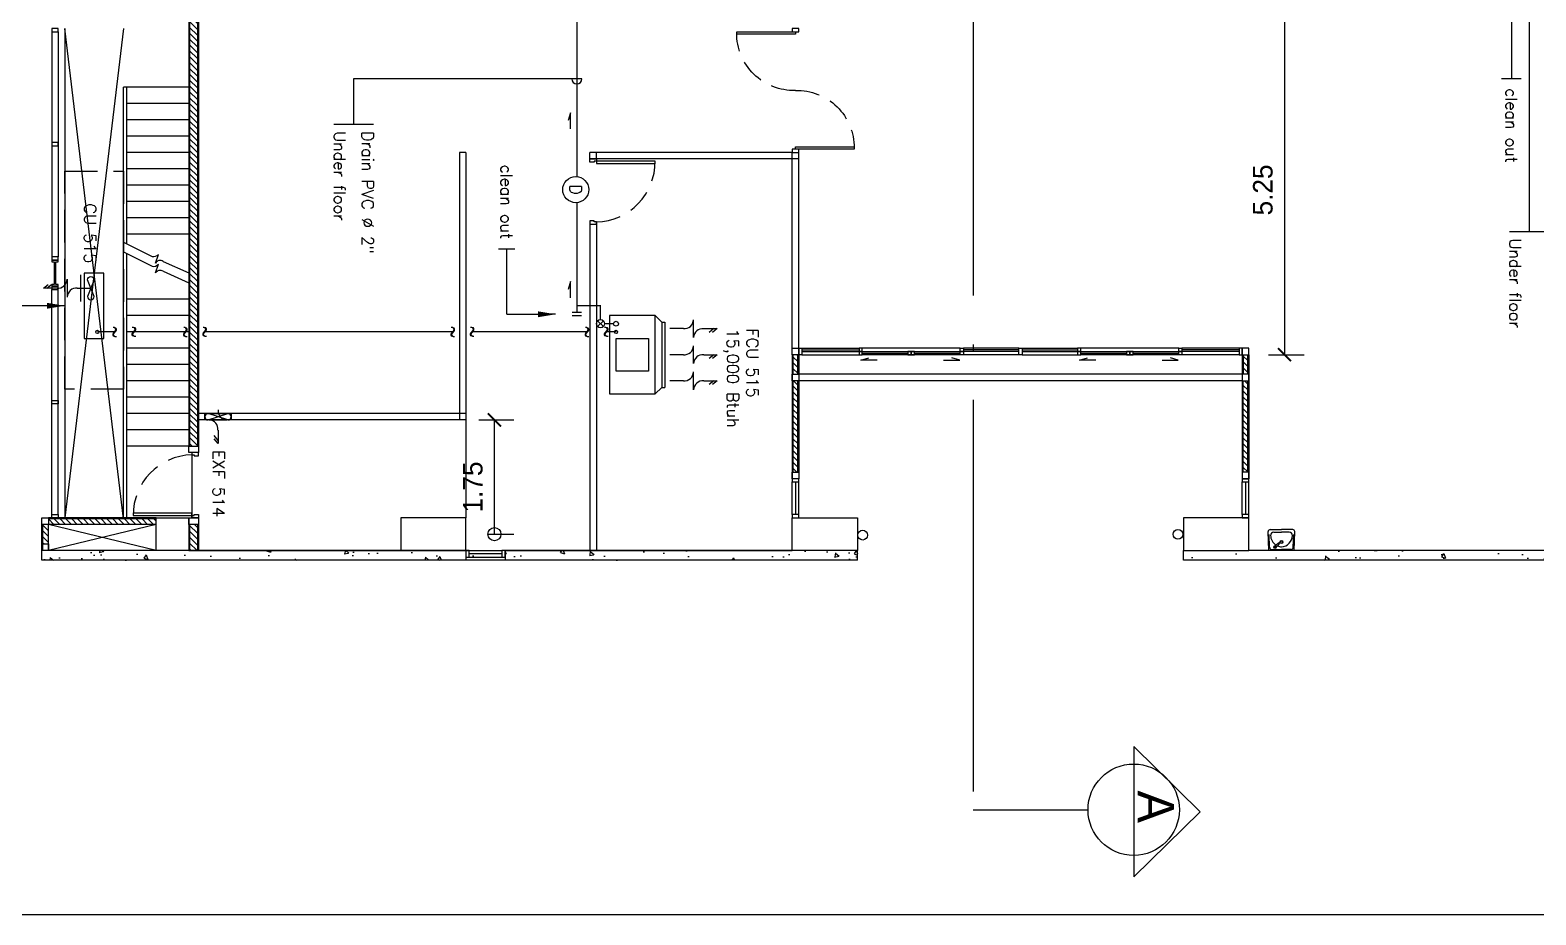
# Model space of a CAD drawing. Header units: millimetres. Extents: x -398 to 816, y -1 to 208.
# Drawn here: x 513 to 536.08, y 130.75 to 144.31 of the extents above; entities that cross this region are included whole.
import ezdxf
from ezdxf.enums import TextEntityAlignment as Align

# ---------------------------------------------------------------- set-up
doc = ezdxf.new("R2010")
doc.units = ezdxf.units.MM
doc.linetypes.add('ACAD_ISO04W100', pattern=[30, 24, -3, 0, -3])
doc.linetypes.add('DASHED', pattern=[0.75, 0.5, -0.25])
for name, color, linetype in [('AA_Column', 5, 'Continuous'), ('AA_Dim', 6, 'Continuous'), ('AA_Dim2', 6, 'Continuous'), ('AA_Door', 3, 'Continuous'), ('AA_FD', 6, 'Continuous'), ('AA_Floor', 31, 'Continuous'), ('AA_furn', 11, 'Continuous'), ('AA_Hatch', 8, 'Continuous'), ('AA_Wall', 1, 'Continuous'), ('AA_Window', 4, 'Continuous'), ('AC DRAIN', 240, 'Continuous'), ('AC EXF', 171, 'Continuous'), ('AC FCU', 221, 'Continuous'), ('AC LINE', 171, 'Continuous')]:
    doc.layers.add(name, color=color, linetype=linetype)
doc.styles.add('Romand', font='romand.shx')
doc.styles.add('Romans', font='romans.shx')
doc.styles.get("Standard").update_dxf_attribs({"font": 'vit-s.shx'})
doc.styles.add('style2', font='vit-s.shx', dxfattribs={"height": 3.2})
doc.dimstyles.new('overall', dxfattribs={"dimtxt": 0.25, "dimasz": 0.15, "dimexe": 0.3, "dimexo": 0.3, "dimgap": 0.18, "dimtad": 1, "dimzin": 0, "dimdsep": 46, "dimtxsty": 'Standard', "dimblk": 'ORIGIN', "dimcen": 0.015, "dimclrd": 256, "dimclre": 256, "dimclrt": 2, "dimadec": 0, "dimazin": 0, "dimtfac": 1, "dimtofl": 0, "dimtmove": 0, "dimatfit": 3, "dimldrblk": 'OPEN90', "dimfxl": 0, "dimtolj": 1, "dimtzin": 0, "dimarcsym": 0})
pattern_1 = [(320, (23.87015, 1262.6547), (-0.06375634, -0.72873868), [0.0762, -0.8382]), (265, (23.87015, 1262.6547), (0.76422657, 0.1409713), [0.06096, -0.67056]), (10.451, (23.86484, 1262.59395), (0.70046675, -0.58777), [0.06476, -0.71236]), (316.1842, (24.07335, 1262.6547), (-0.1681693, -1.08431616), [0.1143, -1.2573]), (6.6356, (24.0593, 1262.5643), (0.9897022, -0.9496169), [0.09714, -1.06854]), (261.184, (24.0734, 1262.6547), (0.9897005, -0.9496184), [0.09144, -1.00584]), (291, (24.02255, 1262.5531), (-0.40906207, -0.60645952), [0.0762, -0.8382]), (236, (24.02255, 1262.5531), (0.73675186, -0.2472081), [0.06096, -0.67056]), (341.4514, (23.98846, 1262.50254), (0.32769143, -0.85366596), [0.06476, -0.71236]), (307.5, (23.87015, 1262.65468), (0.338220155, -0.012354413), [0, -0.662432, 0, -0.68072, 0, -0.6731]), (277.5, (23.87015, 1262.65468), (0.4007223, -0.26727865), [0, -0.388112, 0, -0.647192, 0, -0.25654]), (237.5, (23.87015, 1262.88125), (-0.022914976, -0.54236238), [0, -0.254, 0, -0.79248, 0, -1.05156]), (227.5, (23.87015, 1262.98285), (0.10170596, -0.59251673), [0, -0.3302, 0, -0.526288, 0, -0.74676])]
pattern_2 = [(315, (23.87015, 1170.943617), (0.0449012806, 0.0449012806), [])]

# ---------------------------------------------------------------- blocks, each defined once
blk = doc.blocks.new('A$C5AC07C47')
at = {"color": 9}
for p, q in [((0, 0.195), (0.289, 0.204)), ((0, -0.195), (0, 0.195)), ((0.015, 0.147), (0.015, 0)), ((0.015, -0.147), (0.015, 0)), ((0.036, 0.113), (0.064, 0.085)), ((0.064, 0.113), (0.036, 0.085)), ((0.049, 0.182), (0.245, 0.188)), ((0.049, 0.079), (0.099, 0.035)), ((0.07, 0.1), (0.114, 0.049)), ((0.28, 0.118), (0.28, 0)), ((0.28, -0.117), (0.28, 0)), ((0.32, 0.174), (0.32, 0)), ((0.32, -0.174), (0.32, 0)), ((0, -0.195), (0.289, -0.204)), ((0.049, -0.182), (0.245, -0.188))]:
    blk.add_line(p, q, dxfattribs=at)
for centre, radius in [((0.05, 0.099), 0.02), ((0.13, 0), 0.0225), ((0.13, 0), 0.0175)]:
    blk.add_circle(centre, radius, dxfattribs=at)
for centre, radius, start, end in [((0.05, 0.147), 0.035, 91.7899, 180), ((0.234, -0.012), 0.179, 156.2049, 176.2467), ((0.234, 0.012), 0.179, 183.7533, 268.7556), ((0.234, -0.012), 0.179, 91.2444, 147.3706), ((0.101, 0.047), 0.0125, 261.8699, 8.1301), ((0.23, 0.118), 0.05, 0, 90), ((0.29, 0.174), 0.03, 0, 91.7899), ((0.05, -0.147), 0.035, 180, 268.2101), ((0.23, -0.117), 0.05, 270, 0), ((0.29, -0.174), 0.03, 268.2101, 0)]:
    blk.add_arc(centre, radius, start, end, dxfattribs=at)
blk = doc.blocks.new('c')
at = {"layer": 'AA_Column', "color": 9}
blk.add_lwpolyline([(0.25, -0.5), (0.25, -0.5), (0.25, 0.5), (-0.25, 0.5), (-0.25, -0.5), (-0.25, -0.5), (-0.25, -0.5), (0.25, -0.5)], close=True, dxfattribs=at)
blk = doc.blocks.new('_Origin')
at = {"layer": 'AA_Dim2', "color": 0, "lineweight": -2}
blk.add_line((0, 0), (-1, 0), dxfattribs=at)
blk.add_circle((0, 0), 0.5, dxfattribs=at)
blk = doc.blocks.new('_ArchTick')
at = {"color": 0, "linetype": 'ByBlock', "const_width": 0.15}
blk.add_lwpolyline([(-0.5, -0.5), (0.5, 0.5)], dxfattribs=at)
blk = doc.blocks.new('*D100')
at = {"layer": 'AA_Dim', "lineweight": -2}
for p, q in [((531.976, 144.585), (532.522, 144.585)), ((532.222, 144.385), (532.222, 139.335)), ((531.976, 139.335), (532.522, 139.335))]:
    blk.add_line(p, q, dxfattribs=at)
at = {"layer": 'Defpoints', "color": 0}
for p in [(531.676, 144.585), (531.676, 139.335), (532.222, 139.335)]:
    blk.add_point(p, dxfattribs=at)
at = {"layer": 'AA_Dim', "lineweight": -2, "xscale": 0.2, "yscale": 0.2, "zscale": 0.2}
for name, p, rotation in [('_Origin', (532.222, 144.585), 90), ('_ArchTick', (532.222, 139.335), 270)]:
    blk.add_blockref(name, p, dxfattribs=dict(at, rotation=rotation))
at = {"layer": 'AA_Dim', "color": 2, "insert": (531.892, 141.86), "char_height": 0.3, "attachment_point": 5, "rotation": 90}
blk.add_mtext('\\A1;5.25', dxfattribs=at)
blk = doc.blocks.new('_Open90')
at = {"layer": 'AA_Dim2', "color": 0, "lineweight": -2}
for p, q in [((0, 0), (-1, 0)), ((-0.5, 0.5), (0, 0)), ((0, 0), (-0.5, -0.5))]:
    blk.add_line(p, q, dxfattribs=at)
blk = doc.blocks.new('door_90')
at = {"layer": 'AA_Door', "color": 9}
blk.add_lwpolyline([(0.07, 0.1), (0.07, 1), (0.035, 1), (0.035, 0.1)], close=True, dxfattribs=at)
for points in [[(0, 0), (0, 0.1), (0.035, 0.1), (0.035, 0.065), (0.05, 0.065), (0.05, 0), (0, 0)], [(1, 0), (1, 0.1), (0.965, 0.1), (0.965, 0.065), (0.95, 0.065), (0.95, 0), (1, 0)]]:
    blk.add_lwpolyline(points, dxfattribs=at)
at = {"layer": 'AA_Door', "color": 9, "linetype": 'DASHED', "ltscale": 0.75}
blk.add_arc((0.043, 0.077), 0.923, 1.5795, 90.5293, dxfattribs=at)
blk = doc.blocks.new('door_180s')
at = {"layer": 'AA_Door', "color": 9}
for points in [[(-0.1, 1.9), (0, 1.9), (0, 1.85), (-0.1, 1.85)], [(-0.05, 1.815), (0.85, 1.815), (0.85, 1.85), (-0.05, 1.85)], [(-0.05, 0.085), (-0.95, 0.085), (-0.95, 0.05), (-0.05, 0.05)], [(-0.1, 0.05), (0, 0.05), (0, 0), (-0.1, 0)]]:
    blk.add_lwpolyline(points, close=True, dxfattribs=at)
at = {"layer": 'AA_Door', "color": 9, "linetype": 'DASHED', "ltscale": 0.75}
for centre, start, end in [((-0.027, 1.826), 268.4655, 0.5022), ((-0.073, 0.074), 88.4655, 180.5022)]:
    blk.add_arc(centre, 0.877, start, end, dxfattribs=at)
blk = doc.blocks.new('*D103')
at = {"layer": 'AA_Dim', "lineweight": -2}
for p, q in [((519.876, 138.335), (520.412, 138.335)), ((520.112, 136.785), (520.112, 138.335)), ((520.007, 136.585), (520.412, 136.585))]:
    blk.add_line(p, q, dxfattribs=at)
at = {"layer": 'Defpoints', "color": 0}
for p in [(519.576, 138.335), (520.112, 138.335), (519.707, 136.585)]:
    blk.add_point(p, dxfattribs=at)
at = {"layer": 'AA_Dim', "lineweight": -2, "xscale": 0.2, "yscale": 0.2, "zscale": 0.2}
for name, p, rotation in [('_ArchTick', (520.112, 138.335), 90), ('_Origin', (520.112, 136.585), 270)]:
    blk.add_blockref(name, p, dxfattribs=dict(at, rotation=rotation))
at = {"layer": 'AA_Dim', "color": 2, "insert": (519.782, 137.308), "char_height": 0.3, "attachment_point": 5, "rotation": 90}
blk.add_mtext('\\A1;1.75', dxfattribs=at)
blk = doc.blocks.new('AC')
at = {"layer": 'AC FCU', "color": 8}
for p, q in [((-0.4, 1.651), (-0.342, 1.578)), ((-0.4, 1.444), (-0.4, 1.651)), ((0, 1.444), (0, 1.651)), ((0, 1.651), (0.058, 1.578)), ((0.4, 1.651), (0.458, 1.578)), ((0.4, 1.444), (0.4, 1.651)), ((-0.4, 1.601), (-0.342, 1.528)), ((0, 1.601), (0.058, 1.528)), ((0.4, 1.601), (0.458, 1.528)), ((-0.264, 1.289), (-0.536, 1.289)), ((0.136, 1.289), (-0.136, 1.289)), ((0.536, 1.289), (0.264, 1.289)), ((-0.4, 1.134), (-0.4, 0.926)), ((0, 1.134), (0, 0.926)), ((0.4, 1.134), (0.4, 0.926))]:
    blk.add_line(p, q, dxfattribs=at)
at = {"layer": 'AC FCU'}
for p, q in [((-0.5, 0.8), (-0.6, 0.7)), ((-0.5, 0.8), (-0.5, 0.85)), ((-0.5, 0.85), (0.5, 0.85)), ((-0.5, 0.8), (0.5, 0.8)), ((0.5, 0.8), (0.5, 0.85)), ((0.5, 0.8), (0.6, 0.7))]:
    blk.add_line(p, q, dxfattribs=at)
blk.add_lwpolyline([(-0.6, 0), (0.6, 0), (0.6, 0.7), (-0.6, 0.7)], close=True, dxfattribs=at)
at = {"layer": 'AC FCU', "color": 8}
blk.add_lwpolyline([(-0.25, 0.1), (-0.25, 0.6), (0.25, 0.6), (0.25, 0.1)], close=True, dxfattribs=at)
at = {"layer": 'AC FCU'}
blk.add_circle((-0.35, 0.1), 0.025, dxfattribs=at)
at = {"layer": 'AC FCU', "color": 8}
for centre, start, end in [((-0.26, 1.429), 173.9498, 268.5513), ((0.14, 1.429), 173.9498, 268.5513), ((0.54, 1.429), 173.9498, 268.5513), ((-0.54, 1.148), 353.9498, 88.5513), ((-0.14, 1.148), 353.9498, 88.5513), ((0.26, 1.148), 353.9498, 88.5513)]:
    blk.add_arc(centre, 0.14, start, end, dxfattribs=at)
blk = doc.blocks.new('ACC1')
at = {"layer": 'AC FCU', "color": 8}
for p, q in [((-0.36, 0.474), (-0.36, 0.067)), ((-0.925, 0.27), (-0.852, 0.328)), ((-0.718, 0.27), (-0.925, 0.27)), ((-0.875, 0.27), (-0.802, 0.328)), ((-0.562, 0.407), (-0.562, 0.134)), ((-0.407, 0.27), (-0.2, 0.27))]:
    blk.add_line(p, q, dxfattribs=at)
at = {"layer": 'AC FCU'}
for p, q in [((0, 0.5), (-0.3, 0.5)), ((-0.3, 0.5), (-0.3, -0.5)), ((0, -0.5), (0, 0.5)), ((-0.3, -0.5), (0, -0.5))]:
    blk.add_line(p, q, dxfattribs=at)
blk.add_lwpolyline([(-0.25, 0.4, -1), (-0.15, 0.4), (-0.25, 0.141, 1), (-0.15, 0.141), (-0.25, 0.4)], format="xyb", dxfattribs=at)
blk.add_circle((-0.1, -0.4), 0.025, dxfattribs=at)
at = {"layer": 'AC FCU', "color": 8}
for centre, start, end in [((-0.703, 0.41), 263.9498, 358.5513), ((-0.422, 0.131), 83.9498, 178.5513)]:
    blk.add_arc(centre, 0.14, start, end, dxfattribs=at)
blk = doc.blocks.new('EXF280')
at = {"layer": 'AC EXF'}
for p, q in [((0, 0.462), (0.058, 0.389)), ((0, 0.255), (0, 0.462)), ((0, 0.412), (0.058, 0.339)), ((-0.2, 0.1), (0.2, 0.1)), ((-0.2, 0), (-0.2, 0.1)), ((0.2, 0), (-0.2, 0)), ((0.15, 0.1), (-0.15, 0)), ((-0.15, 0.1), (0.15, 0)), ((0.136, 0.1), (-0.136, 0.1)), ((0.2, 0.1), (0.2, 0))]:
    blk.add_line(p, q, dxfattribs=at)
for centre, radius, start, end in [((0.14, 0.24), 0.14, 173.9498, 268.5513), ((-0.15, 0.05), 0.05, 90, 270), ((-0.14, -0.04), 0.14, 353.9498, 88.5513), ((0.15, 0.05), 0.05, 270, 90)]:
    blk.add_arc(centre, radius, start, end, dxfattribs=at)
blk = doc.blocks.new('DOWN')
at = {"layer": 'AC DRAIN'}
for p, q in [((-0.044, -0.044), (0.044, 0.044)), ((0.044, -0.044), (-0.044, 0.044))]:
    blk.add_line(p, q, dxfattribs=at)
blk.add_circle((0, 0), 0.0625, dxfattribs=at)
blk = doc.blocks.new('POINT_Drain')
at = {"layer": 'Defpoints'}
blk.add_circle((0, 0), 0.2, dxfattribs=at)
at = {"layer": 'AC DRAIN', "insert": (0, 0), "char_height": 0.18, "width": 0.25231, "attachment_point": 5, "style": 'Romans'}
blk.add_mtext('D', dxfattribs=at)

msp = doc.modelspace()

# ---------------------------------------------------------------- hatches: boundary and pattern name
at = {"layer": 'AA_Hatch'}
h = msp.add_hatch(dxfattribs=at)
h.set_pattern_fill('ANSI31', color=256, scale=0.02, angle=270, style=0)
h.set_pattern_definition([(315, (23.87015, 1262.65468), (0.0449012806, 0.0449012806), [])])
h.paths.add_polyline_path([(515.561, 137.935), (515.561, 144.735), (515.441, 144.735), (515.441, 137.935)])
h.paths.add_polyline_path([(515.561, 136.335), (515.561, 136.735), (515.441, 136.735), (515.441, 136.335)])
h.paths.add_polyline_path([(514.926, 136.735), (514.926, 136.82), (513.276, 136.82), (513.276, 136.735)])
h.paths.add_polyline_path([(513.276, 136.435), (513.276, 136.735), (513.191, 136.735), (513.191, 136.435)])
h = msp.add_hatch(dxfattribs=at)
h.set_pattern_fill('ANSI31', color=256, scale=0.02, angle=270, style=0)
h.set_pattern_definition(pattern_2)
h.paths.add_polyline_path([(524.761, 139.035), (524.761, 139.335), (524.691, 139.335), (524.691, 139.035)])
h.paths.add_polyline_path([(524.761, 137.535), (524.761, 138.935), (524.691, 138.935), (524.691, 137.535)])
h = msp.add_hatch(dxfattribs=at)
h.set_pattern_fill('ANSI31', color=256, scale=0.02, angle=270, style=0)
h.set_pattern_definition(pattern_2)
h.paths.add_polyline_path([(531.661, 137.535), (531.661, 138.935), (531.591, 138.935), (531.591, 137.535)])
h.paths.add_polyline_path([(531.661, 139.035), (531.661, 139.335), (531.591, 139.335), (531.591, 139.035)])
h = msp.add_hatch(dxfattribs=at)
h.set_pattern_fill('AR-CONC', color=256, scale=0.004, angle=270, style=0)
h.set_pattern_definition(pattern_1)
h.paths.add_polyline_path([(525.676, 136.185), (525.676, 136.335), (520.276, 136.335), (520.276, 136.185)])
h.paths.add_polyline_path([(519.876, 136.185), (519.876, 136.335), (513.176, 136.335), (513.176, 136.185)])
h = msp.add_hatch(dxfattribs=at)
h.set_pattern_fill('AR-CONC', color=256, scale=0.004, angle=270, style=0)
h.set_pattern_definition(pattern_1)
h.paths.add_polyline_path([(543.176, 136.185), (543.176, 136.335), (537.676, 136.335), (536.676, 136.335), (531.676, 136.335), (530.676, 136.335), (530.676, 136.185)])

# ---------------------------------------------------------------- linework, layer by layer
at = {"layer": 'AA_Column'}
for points in [[(515.426, 136.835), (515.426, 136.335), (514.926, 136.335), (514.926, 136.835)], [(518.676, 136.835), (518.676, 136.335), (519.676, 136.335), (519.676, 136.835)]]:
    msp.add_lwpolyline(points, close=True, dxfattribs=at)
at = {"layer": 'AA_FD', "color": 6}
for centre in [(525.757, 136.57), (530.59, 136.584)]:
    msp.add_circle(centre, 0.075, dxfattribs=at)
at = {"layer": 'AA_Floor', "color": 9}
msp.add_line((513.526, 144.335), (513.526, 136.835), dxfattribs=at)
at = {"layer": 'AA_Floor', "color": 8}
for p, q in [((514.426, 136.82), (513.526, 144.335)), ((514.426, 144.335), (513.526, 136.835))]:
    msp.add_line(p, q, dxfattribs=at)
at = {"layer": 'AA_Floor'}
for p, q in [((515.426, 143.435), (514.476, 143.435)), ((515.426, 143.185), (514.476, 143.185)), ((515.426, 142.935), (514.476, 142.935)), ((515.426, 142.685), (514.476, 142.685)), ((515.426, 142.435), (514.476, 142.435)), ((515.426, 142.185), (514.476, 142.185)), ((515.426, 141.935), (514.476, 141.935)), ((515.426, 141.685), (514.476, 141.685)), ((515.426, 141.435), (514.476, 141.435)), ((515.426, 141.185), (514.476, 141.185)), ((515.426, 140.185), (514.476, 140.185)), ((515.426, 139.935), (514.476, 139.935)), ((515.426, 139.685), (514.476, 139.685)), ((515.426, 139.435), (514.476, 139.435)), ((515.426, 139.185), (514.476, 139.185)), ((515.426, 138.935), (514.476, 138.935)), ((515.426, 138.685), (514.476, 138.685)), ((515.426, 138.435), (514.476, 138.435)), ((519.676, 138.335), (519.676, 136.835)), ((515.426, 138.185), (514.476, 138.185)), ((515.426, 137.935), (514.476, 137.935)), ((515.476, 137.835), (515.476, 136.835))]:
    msp.add_line(p, q, dxfattribs=at)
at = {"layer": 'AA_Wall'}
for p, q in [((515.426, 144.835), (515.426, 137.935)), ((515.426, 144.835), (515.426, 137.935)), ((515.576, 144.835), (515.576, 137.935)), ((519.676, 142.435), (519.576, 142.435)), ((519.576, 142.435), (519.576, 138.335)), ((519.676, 142.435), (519.676, 138.335)), ((524.676, 142.435), (521.576, 142.435)), ((521.576, 142.335), (521.576, 142.435)), ((521.676, 142.335), (521.676, 142.435)), ((524.676, 139.435), (524.676, 142.435)), ((524.776, 139.435), (524.776, 142.435)), ((524.776, 142.335), (521.576, 142.335)), ((521.576, 141.385), (521.576, 136.335)), ((521.676, 141.37), (521.676, 136.335)), ((514.426, 141.062), (514.864, 140.841)), ((514.476, 141.037), (514.864, 140.841)), ((514.426, 140.911), (514.864, 140.69)), ((514.476, 140.886), (514.864, 140.69)), ((514.918, 140.74), (514.966, 140.872)), ((514.918, 140.74), (514.966, 140.872)), ((514.918, 140.589), (514.966, 140.721)), ((514.918, 140.589), (514.966, 140.721)), ((515.033, 140.765), (515.426, 140.589)), ((515.033, 140.765), (515.426, 140.589)), ((515.033, 140.614), (515.426, 140.438)), ((515.033, 140.614), (515.426, 140.438)), ((524.676, 139.335), (524.676, 137.435)), ((524.776, 139.335), (524.776, 137.435)), ((531.576, 139.335), (531.576, 137.435)), ((531.676, 139.335), (531.676, 137.435)), ((519.676, 138.435), (515.576, 138.435)), ((519.676, 138.335), (515.576, 138.335)), ((513.176, 136.185), (513.176, 136.735)), ((514.926, 136.835), (513.276, 136.835)), ((513.276, 136.335), (513.276, 136.735)), ((514.926, 136.735), (513.276, 136.735)), ((513.926, 136.835), (513.876, 136.835)), ((515.426, 136.735), (515.426, 136.335)), ((515.576, 136.735), (515.576, 136.335)), ((530.676, 136.835), (530.676, 136.735)), ((513.176, 136.185), (513.176, 136.335)), ((519.676, 136.335), (513.176, 136.335)), ((519.676, 136.185), (513.176, 136.185)), ((514.926, 136.335), (513.276, 136.335)), ((514.926, 136.335), (513.276, 136.335)), ((514.926, 136.335), (513.276, 136.335)), ((515.426, 136.335), (518.676, 136.335)), ((519.676, 136.335), (519.876, 136.335)), ((519.676, 136.335), (519.676, 136.185)), ((520.276, 136.335), (524.676, 136.335)), ((520.276, 136.335), (520.276, 136.185)), ((525.676, 136.335), (520.276, 136.335)), ((525.676, 136.185), (520.276, 136.185)), ((525.676, 136.185), (525.676, 136.335)), ((530.676, 136.185), (530.676, 136.335)), ((543.176, 136.185), (530.676, 136.185)), ((536.676, 136.335), (531.676, 136.335)), ((536.676, 136.335), (531.676, 136.335))]:
    msp.add_line(p, q, dxfattribs=at)
at = {"layer": 'AA_Wall', "color": 8}
for p, q in [((515.441, 144.735), (515.441, 137.935)), ((515.561, 144.735), (515.561, 137.935)), ((524.691, 139.035), (524.691, 139.335)), ((524.761, 139.035), (524.761, 139.335)), ((531.591, 139.335), (531.591, 139.035)), ((531.591, 139.035), (531.591, 139.335)), ((531.661, 139.335), (531.661, 139.035)), ((531.661, 139.035), (531.661, 139.335)), ((524.691, 137.535), (524.691, 138.935)), ((524.761, 137.535), (524.761, 138.935)), ((531.591, 137.535), (531.591, 138.935)), ((531.661, 137.535), (531.661, 138.935)), ((513.191, 136.335), (513.191, 136.735)), ((514.926, 136.82), (513.276, 136.82)), ((514.926, 136.735), (513.276, 136.335)), ((514.926, 136.335), (513.276, 136.735)), ((515.441, 136.735), (515.441, 136.335)), ((515.561, 136.735), (515.561, 136.335)), ((520.276, 136.185), (519.676, 136.185))]:
    msp.add_line(p, q, dxfattribs=at)
at = {"layer": 'AA_Wall', "color": 3}
for p, q in [((513.326, 144.285), (513.326, 140.835)), ((513.426, 144.285), (513.426, 140.835)), ((514.476, 143.435), (514.426, 143.435)), ((514.426, 136.835), (514.426, 143.435)), ((514.476, 141.037), (514.476, 143.435)), ((514.476, 136.835), (514.476, 140.886)), ((513.326, 136.885), (513.326, 140.335)), ((513.426, 136.885), (513.426, 140.335)), ((531.576, 139.035), (524.776, 139.035)), ((531.576, 138.935), (524.776, 138.935))]:
    msp.add_line(p, q, dxfattribs=at)
at = {"layer": 'AA_Wall', "color": 2}
for p, q in [((513.326, 142.535), (513.426, 142.535)), ((513.326, 138.635), (513.426, 138.635))]:
    msp.add_line(p, q, dxfattribs=at)
at = {"layer": 'AA_Wall'}
for points in [[(524.776, 139.435), (524.776, 139.335), (524.676, 139.335), (524.676, 139.435)], [(524.776, 139.435), (524.776, 139.335), (524.676, 139.335), (524.676, 139.435)], [(531.576, 139.435), (531.576, 139.335), (531.676, 139.335), (531.676, 139.435)], [(531.576, 139.435), (531.576, 139.335), (531.676, 139.335), (531.676, 139.435)], [(524.776, 139.035), (524.776, 138.935), (524.676, 138.935), (524.676, 139.035)], [(524.776, 139.035), (524.776, 138.935), (524.676, 138.935), (524.676, 139.035)], [(531.576, 139.035), (531.576, 138.935), (531.676, 138.935), (531.676, 139.035)], [(531.576, 139.035), (531.576, 138.935), (531.676, 138.935), (531.676, 139.035)], [(515.576, 137.935), (515.576, 137.835), (515.426, 137.835), (515.426, 137.935)], [(524.776, 137.535), (524.776, 137.435), (524.676, 137.435), (524.676, 137.535)], [(531.576, 137.535), (531.576, 137.435), (531.676, 137.435), (531.676, 137.535)], [(513.176, 136.735), (513.176, 136.835), (513.276, 136.835), (513.276, 136.735)], [(513.276, 136.835), (513.276, 136.735), (513.176, 136.735), (513.176, 136.835)], [(515.576, 136.835), (515.576, 136.735), (515.426, 136.735), (515.426, 136.835)], [(513.276, 136.435), (513.276, 136.335), (513.176, 136.335), (513.176, 136.435)]]:
    msp.add_lwpolyline(points, close=True, dxfattribs=at)
for centre, radius, start, end in [((514.881, 140.968), 0.128, 262.3033, 311.477), ((514.881, 140.968), 0.128, 262.3033, 311.477), ((514.881, 140.817), 0.128, 262.3033, 311.477), ((514.881, 140.817), 0.128, 262.3033, 311.477), ((514.988, 140.698), 0.0814, 56.1564, 148.4357), ((514.988, 140.698), 0.0814, 56.1564, 148.4357), ((514.988, 140.546), 0.0814, 56.1564, 148.4357), ((514.988, 140.546), 0.0814, 56.1564, 148.4357)]:
    msp.add_arc(centre, radius, start, end, dxfattribs=at)
at = {"layer": 'AA_Window', "color": 8}
for p, q in [((524.826, 139.435), (525.701, 139.435)), ((527.251, 139.435), (525.751, 139.435)), ((528.151, 139.435), (527.301, 139.435)), ((528.201, 139.435), (529.051, 139.435)), ((530.601, 139.435), (529.101, 139.435)), ((531.526, 139.435), (530.651, 139.435)), ((524.826, 139.385), (525.701, 139.385)), ((524.826, 139.335), (525.701, 139.335)), ((525.731, 139.254), (525.852, 139.286)), ((525.979, 139.254), (525.731, 139.254)), ((525.751, 139.385), (526.476, 139.385)), ((527.251, 139.335), (525.751, 139.335)), ((526.476, 139.385), (527.251, 139.385)), ((526.501, 139.335), (526.501, 139.385)), ((526.997, 139.254), (527.245, 139.254)), ((527.245, 139.254), (527.125, 139.286)), ((528.151, 139.385), (527.301, 139.385)), ((528.151, 139.335), (527.301, 139.335)), ((528.201, 139.385), (529.051, 139.385)), ((528.201, 139.335), (529.051, 139.335)), ((529.081, 139.254), (529.202, 139.286)), ((529.329, 139.254), (529.081, 139.254)), ((529.101, 139.385), (529.826, 139.385)), ((530.601, 139.335), (529.101, 139.335)), ((529.826, 139.385), (530.601, 139.385)), ((529.851, 139.335), (529.851, 139.385)), ((530.347, 139.254), (530.595, 139.254)), ((530.595, 139.254), (530.475, 139.286)), ((531.526, 139.385), (530.651, 139.385)), ((531.526, 139.335), (530.651, 139.335)), ((524.676, 136.885), (524.676, 137.385)), ((524.776, 136.885), (524.776, 137.385)), ((531.576, 136.885), (531.576, 137.385)), ((531.676, 136.885), (531.676, 137.385)), ((519.726, 136.335), (520.226, 136.335)), ((519.726, 136.235), (520.226, 136.235))]:
    msp.add_line(p, q, dxfattribs=at)
at = {"layer": 'AA_Window'}
for p, q in [((524.826, 139.41), (525.701, 139.41)), ((528.151, 139.41), (527.301, 139.41)), ((528.201, 139.41), (529.051, 139.41)), ((531.526, 139.41), (530.651, 139.41)), ((525.751, 139.36), (526.451, 139.36)), ((526.551, 139.36), (527.251, 139.36)), ((529.101, 139.36), (529.801, 139.36)), ((529.901, 139.36), (530.601, 139.36)), ((524.726, 137.385), (524.726, 136.885)), ((531.626, 137.385), (531.626, 136.885)), ((520.226, 136.285), (519.726, 136.285))]:
    msp.add_line(p, q, dxfattribs=at)
at = {"layer": 'AA_Window', "color": 2}
for points in [[(513.426, 144.335), (513.326, 144.335), (513.326, 144.285), (513.426, 144.285)], [(513.426, 142.585), (513.326, 142.585), (513.326, 142.535), (513.426, 142.535)], [(513.426, 140.835), (513.326, 140.835), (513.326, 140.785), (513.426, 140.785)], [(513.426, 140.785), (513.326, 140.785), (513.326, 140.76), (513.363, 140.76), (513.363, 140.41), (513.326, 140.41), (513.326, 140.385), (513.426, 140.385), (513.426, 140.41), (513.388, 140.41), (513.388, 140.76), (513.426, 140.76)], [(513.426, 140.385), (513.326, 140.385), (513.326, 140.335), (513.426, 140.335)], [(524.826, 139.435), (524.826, 139.335), (524.776, 139.335), (524.776, 139.435)], [(525.701, 139.435), (525.701, 139.385), (525.751, 139.385), (525.751, 139.435)], [(527.301, 139.435), (527.301, 139.385), (527.251, 139.385), (527.251, 139.435)], [(528.201, 139.435), (528.201, 139.335), (528.151, 139.335), (528.151, 139.435)], [(529.051, 139.435), (529.051, 139.385), (529.101, 139.385), (529.101, 139.435)], [(530.651, 139.435), (530.651, 139.385), (530.601, 139.385), (530.601, 139.435)], [(531.526, 139.435), (531.526, 139.335), (531.576, 139.335), (531.576, 139.435)], [(513.426, 138.585), (513.326, 138.585), (513.326, 138.635), (513.426, 138.635)], [(524.776, 137.435), (524.676, 137.435), (524.676, 137.385), (524.776, 137.385)], [(531.676, 137.435), (531.576, 137.435), (531.576, 137.385), (531.676, 137.385)], [(513.426, 136.835), (513.326, 136.835), (513.326, 136.885), (513.426, 136.885)], [(524.776, 136.885), (524.676, 136.885), (524.676, 136.835), (524.776, 136.835)], [(531.676, 136.885), (531.576, 136.885), (531.576, 136.835), (531.676, 136.835)], [(519.726, 136.235), (519.726, 136.335), (519.676, 136.335), (519.676, 136.235)], [(520.276, 136.235), (520.276, 136.335), (520.226, 136.335), (520.226, 136.235)]]:
    msp.add_lwpolyline(points, close=True, dxfattribs=at)
at = {"layer": 'AA_Window'}
for points in [[(525.701, 139.385), (525.701, 139.335), (525.751, 139.335), (525.751, 139.385)], [(526.451, 139.385), (526.451, 139.335), (526.501, 139.335), (526.501, 139.385)], [(526.501, 139.385), (526.501, 139.335), (526.551, 139.335), (526.551, 139.385)], [(527.301, 139.385), (527.301, 139.335), (527.251, 139.335), (527.251, 139.385)], [(529.051, 139.385), (529.051, 139.335), (529.101, 139.335), (529.101, 139.385)], [(529.801, 139.385), (529.801, 139.335), (529.851, 139.335), (529.851, 139.385)], [(529.851, 139.385), (529.851, 139.335), (529.901, 139.335), (529.901, 139.385)], [(530.651, 139.385), (530.651, 139.335), (530.601, 139.335), (530.601, 139.385)]]:
    msp.add_lwpolyline(points, close=True, dxfattribs=at)
at = {"layer": 'AC DRAIN', "color": 2}
for p, q in [((535.973, 146.139), (535.973, 141.217)), ((535.701, 145.817), (535.701, 143.567)), ((521.454, 143.561), (517.954, 143.561)), ((517.954, 143.561), (517.954, 142.861)), ((535.551, 143.567), (535.851, 143.567)), ((518.257, 142.861), (517.651, 142.861)), ((536.276, 141.217), (535.67, 141.217)), ((520.423, 140.955), (520.173, 140.955)), ((520.301, 139.955), (520.301, 140.955)), ((520.301, 139.955), (520.781, 139.955)), ((521.051, 139.955), (520.801, 139.955))]:
    msp.add_line(p, q, dxfattribs=at)
at = {"layer": 'AC DRAIN', "color": 1}
for p, q in [((521.276, 143.044), (521.244, 142.923)), ((521.276, 142.796), (521.276, 143.044)), ((521.276, 140.456), (521.244, 140.335)), ((521.276, 140.208), (521.276, 140.456))]:
    msp.add_line(p, q, dxfattribs=at)
at = {"layer": 'AC DRAIN', "linetype": 'DASHED', "const_width": 0.02}
for points in [[(521.376, 145.057), (521.376, 142.064)], [(521.376, 141.666), (521.376, 140.085)], [(521.376, 140.085), (521.738, 140.085), (521.738, 139.872)]]:
    msp.add_lwpolyline(points, dxfattribs=at)
at = {"layer": 'AC DRAIN', "const_width": 0.02}
for points in [[(521.451, 139.985), (521.301, 139.985)], [(521.451, 139.935), (521.301, 139.935)], [(521.376, 140.085), (521.376, 139.985)], [(521.938, 139.81), (521.801, 139.81)]]:
    msp.add_lwpolyline(points, dxfattribs=at)
at = {"layer": 'AC DRAIN'}
msp.add_circle((521.976, 139.81), 0.0375, dxfattribs=at)
at = {"layer": 'AC DRAIN', "color": 2}
msp.add_arc((521.376, 143.564), 0.0782, 182.2809, 357.7191, dxfattribs=at)
msp.add_solid([(520.781, 140), (521.051, 139.955), (520.781, 139.91)], dxfattribs=at)
at = {"layer": 'AC FCU', "color": 5, "linetype": 'ACAD_ISO04W100', "ltscale": 0.25}
msp.add_line((527.45, 199.443), (527.45, 132.362), dxfattribs=at)
at = {"layer": 'AC FCU', "color": 5}
for p, q in [((530.929, 132.332), (529.911, 133.332)), ((529.911, 133.332), (529.911, 131.332)), ((527.45, 132.362), (529.211, 132.362)), ((530.929, 132.332), (529.911, 131.332))]:
    msp.add_line(p, q, dxfattribs=at)
at = {"layer": 'AC FCU', "color": 8}
msp.add_lwpolyline([(555.855, 208.191), (555.855, 130.751), (499.777, 130.751), (499.777, 208.191)], close=True, dxfattribs=at)
at = {"layer": 'AC FCU', "color": 2, "linetype": 'DASHED'}
msp.add_lwpolyline([(514.426, 142.148), (514.426, 138.806), (513.526, 138.806), (513.526, 142.148)], close=True, dxfattribs=at)
at = {"layer": 'AC FCU', "color": 5}
msp.add_circle((529.911, 132.362), 0.7, dxfattribs=at)
at = {"layer": 'AC LINE', "color": 2}
msp.add_line((513.526, 140.085), (512.352, 140.085), dxfattribs=at)
at = {"layer": 'AC LINE'}
for p, q in [((514.281, 139.685), (514.026, 139.685)), ((515.362, 139.685), (514.577, 139.685)), ((519.465, 139.685), (515.667, 139.685)), ((521.517, 139.685), (519.763, 139.685)), ((521.976, 139.685), (521.819, 139.685))]:
    msp.add_line(p, q, dxfattribs=at)
at = {"layer": 'AC LINE', "color": 2}
msp.add_solid([(513.256, 140.13), (513.526, 140.085), (513.256, 140.04)], dxfattribs=at)

# ---------------------------------------------------------------- block references
at = {"layer": 'AA_furn', "rotation": 90}
msp.add_blockref('A$C5AC07C47', (532.176, 136.335), dxfattribs=at)
at = {"layer": 'AA_Wall', "xscale": -1}
for name, p, rotation in [('door_180s', (524.776, 144.335), 180), ('c', (525.176, 136.585), 90)]:
    msp.add_blockref(name, p, dxfattribs=dict(at, rotation=rotation))
at = {"layer": 'AA_Wall'}
for name, p, rotation in [('door_90', (521.576, 142.335), 270), ('door_90', (515.576, 136.835), 90), ('c', (531.176, 136.585), 270)]:
    msp.add_blockref(name, p, dxfattribs=dict(at, rotation=rotation))
at = {"layer": 'AC DRAIN', "color": 2, "rotation": 270}
msp.add_blockref('POINT_Drain', (521.359, 141.865), dxfattribs=at)
at = {"layer": 'AC DRAIN', "rotation": 270}
msp.add_blockref('DOWN', (521.738, 139.81), dxfattribs=at)
at = {"layer": 'AC EXF', "rotation": 180}
msp.add_blockref('EXF280', (515.876, 138.435), dxfattribs=at)
at = {"layer": 'AC FCU'}
msp.add_blockref('ACC1', (514.126, 140.085), dxfattribs=at)
at = {"layer": 'AC FCU', "rotation": 270}
msp.add_blockref('AC', (521.876, 139.335), dxfattribs=at)

# ---------------------------------------------------------------- texts
at = {"layer": 'AC DRAIN', "color": 2, "style": 'Romans'}
msp.add_text('clean out', height=0.18, rotation=270, dxfattribs=at).set_placement((535.701, 143.417), align=Align.MIDDLE_LEFT)
for s, p in [('Under floor', (517.651, 142.761)), ('Drain PVC %%C 2" ', (518.081, 142.761)), ('Under floor', (535.67, 141.117))]:
    msp.add_text(s, height=0.18, rotation=270, dxfattribs=at).set_placement(p)
msp.add_text('clean out', height=0.18, rotation=270, dxfattribs=at).set_placement((520.298, 141.105), align=Align.MIDDLE_RIGHT)
at = {"layer": 'AC EXF', "style": 'Romans'}
msp.add_text('EXF 514', height=0.18, rotation=270, dxfattribs=at).set_placement((515.796, 137.872))
at = {"layer": 'AC FCU', "style": 'Romans'}
msp.add_text('CU 515', height=0.18, rotation=270, dxfattribs=at).set_placement((513.826, 140.735), align=Align.RIGHT)
at = {"layer": 'AC FCU'}
for s, height, rotation, style, p in [('15,000 Btuh', 0.18, 270.0892, 'Romans', (523.677, 139.735)), ('FCU 515', 0.18, 270.0892, 'Romans', (523.977, 139.735)), ('A', 0.56, 270, 'style2', (529.971, 132.658))]:
    msp.add_text(s, height=height, rotation=rotation, dxfattribs=dict(at, style=style)).set_placement(p)
at = {"layer": 'AC LINE', "style": 'Romand'}
for p in [(514.28, 139.681), (514.575, 139.685), (515.363, 139.681), (515.659, 139.685), (519.464, 139.681), (519.76, 139.685), (521.519, 139.681), (521.815, 139.685)]:
    msp.add_text('~', height=0.18, rotation=90, dxfattribs=at).set_placement(p, align=Align.MIDDLE)

# ---------------------------------------------------------------- dimensions: what is measured, and where the dimension line sits
at = {"layer": 'AA_Dim'}
for base, p1, p2, angle, picture, middle in [((532.222, 139.335), (531.676, 144.585), (531.676, 139.335), 270, '*D100', (532.222, 141.86)), ((520.112, 138.335), (519.707, 136.585), (519.576, 138.335), 90, '*D103', (520.112, 137.308))]:
    dim = msp.add_linear_dim(base=base, p1=p1, p2=p2, angle=angle, dimstyle='overall', override={"dimtxt": 0.3, "dimasz": 0.2, "dimblk1": 'Origin', "dimblk2": 'ArchTick', "dimsah": 1}, dxfattribs=at)
    dim.commit()
    dim.dimension.update_dxf_attribs({"geometry": picture, "text_midpoint": middle, "dimtype": 160})

doc.saveas('drawing.dxf')
